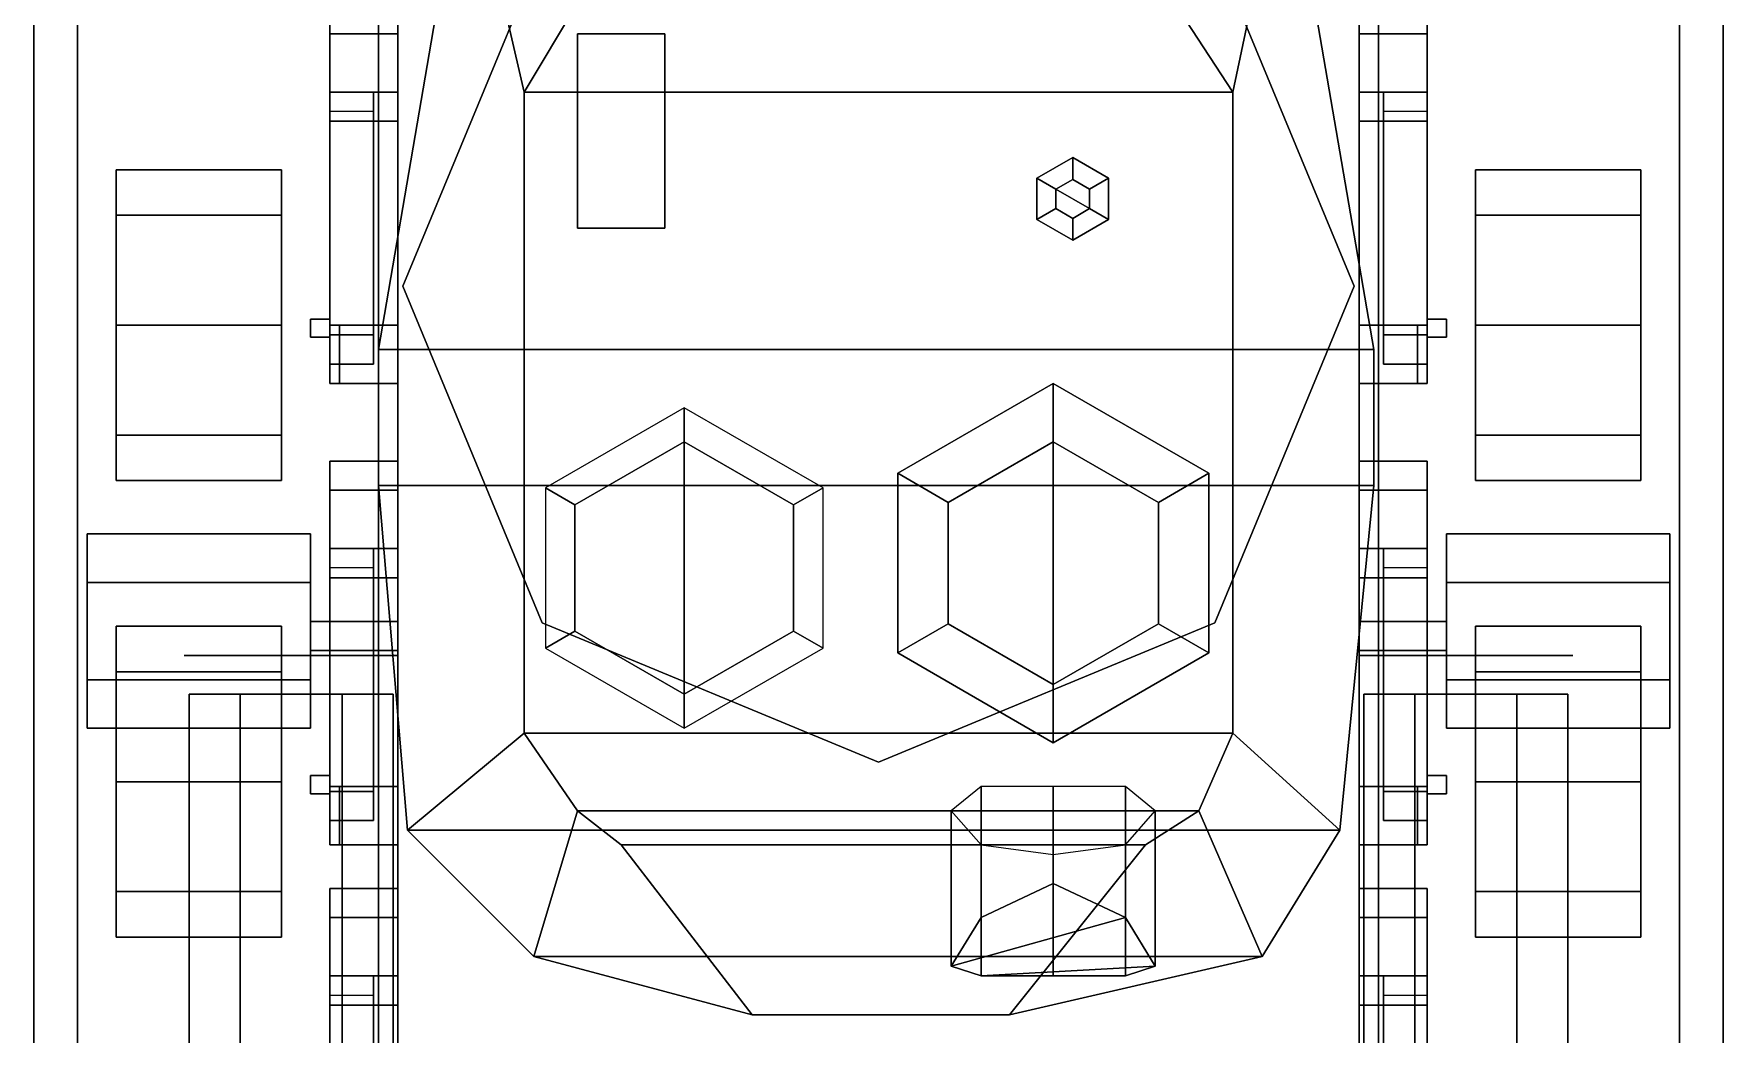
# Model space of a CAD drawing. Header units: millimetres. Extents: x -1.74 to 7, y -3.72 to 3.44.
# Drawn here: x -1.74 to 1.74, y -1.13 to 0.93 of the extents above; entities that cross this region are included whole.
import ezdxf

# ---------------------------------------------------------------- set-up
doc = ezdxf.new("R2010")
doc.units = ezdxf.units.MM
for name, color, linetype in [('mudguard', 4, 'Continuous'), ('torsion_block', 5, 'Continuous'), ('tracks', 5, 'Continuous'), ('turret', 2, 'Continuous'), ('wheels', 2, 'Continuous')]:
    doc.layers.add(name, color=color, linetype=linetype)

msp = doc.modelspace()

# ---------------------------------------------------------------- linework, layer by layer
for points in [[(-0.99, 2.67, 0.41), (-0.99, -3.04, 0.41), (-0.99, -3.26, 0.99), (-0.99, 3.17, 0.99)], [(-0.99, 3.17, 0.99), (-0.99, -3.26, 0.99), (-0.99, -3.26, 1.32), (-0.99, 2.38, 1.32)], [(0.99, -3.26, 0.99), (0.99, -3.04, 0.41), (0.99, 2.67, 0.41), (0.99, 3.17, 0.99)], [(0.99, -3.26, 1.32), (0.99, -3.26, 0.99), (0.99, 3.17, 0.99), (0.99, 2.38, 1.32)], [(0.99, 2.67, 0.41), (0.99, -3.04, 0.41), (-0.99, -3.04, 0.41), (-0.99, 2.67, 0.41)], [(-0.99, -2.27, 1.32), (-0.99, -2.27, 1.66), (-0.99, 2.13, 1.66), (-0.99, 2.38, 1.32)], [(0.99, 2.13, 1.66), (0.99, -2.27, 1.66), (0.99, -2.27, 1.32), (0.99, 2.38, 1.32)], [(-0.99, 2.13, 1.66), (-0.99, -2.27, 1.66), (0.99, -2.27, 1.66), (0.99, 2.13, 1.66)], [(-1.13, 0.21, 0.52), (-1.13, 0.33, 0.52), (-0.99, 0.33, 0.52), (-0.99, 0.21, 0.52)], [(-1.11, 0.33, 0.7), (-1.13, 0.33, 0.52), (-1.13, 0.21, 0.52), (-1.11, 0.21, 0.7)], [(-0.99, 0.33, 0.7), (-0.99, 0.33, 0.52), (-1.13, 0.33, 0.52), (-1.11, 0.33, 0.7)], [(-0.99, 0.21, 0.7), (-0.99, 0.33, 0.7), (-1.11, 0.33, 0.7), (-1.11, 0.21, 0.7)], [(0.99, 0.33, 0.7), (0.99, 0.21, 0.7), (1.11, 0.21, 0.7), (1.11, 0.33, 0.7)], [(1.13, 0.33, 0.52), (1.13, 0.21, 0.52), (0.99, 0.21, 0.52), (0.99, 0.33, 0.52)], [(1.11, 0.33, 0.7), (1.13, 0.33, 0.52), (0.99, 0.33, 0.52), (0.99, 0.33, 0.7)], [(1.11, 0.21, 0.7), (1.13, 0.21, 0.52), (1.13, 0.33, 0.52), (1.11, 0.33, 0.7)], [(-1.11, 0.21, 0.7), (-1.13, 0.21, 0.52), (-0.99, 0.21, 0.52), (-0.99, 0.21, 0.7)], [(0.99, 0.21, 0.7), (0.99, 0.21, 0.52), (1.13, 0.21, 0.52), (1.11, 0.21, 0.7)], [(-1.42, -0.43, 1.54), (-1, -0.43, 1.54), (-1.105, -0.43, 1.3581), (-1.315, -0.43, 1.3581)], [(-1.42, -0.43, 1.54), (-1.315, -0.43, 1.3581), (-1.315, -1.43, 1.3581), (-1.42, -1.43, 1.54)], [(-1.315, -0.43, 1.7219), (-1.105, -0.43, 1.7219), (-1, -0.43, 1.54), (-1.42, -0.43, 1.54)], [(-1.315, -0.43, 1.7219), (-1.42, -0.43, 1.54), (-1.42, -1.43, 1.54), (-1.315, -1.43, 1.7219)], [(-1.105, -0.43, 1.7219), (-1.315, -0.43, 1.7219), (-1.315, -1.43, 1.7219), (-1.105, -1.43, 1.7219)], [(-1.105, -0.43, 1.3581), (-1, -0.43, 1.54), (-1, -1.43, 1.54), (-1.105, -1.43, 1.3581)], [(-1, -0.43, 1.54), (-1.105, -0.43, 1.7219), (-1.105, -1.43, 1.7219), (-1, -1.43, 1.54)], [(1.105, -0.43, 1.7219), (1, -0.43, 1.54), (1, -1.43, 1.54), (1.105, -1.43, 1.7219)], [(1, -0.43, 1.54), (1.105, -0.43, 1.3581), (1.105, -1.43, 1.3581), (1, -1.43, 1.54)], [(1, -0.43, 1.54), (1.42, -0.43, 1.54), (1.315, -0.43, 1.3581), (1.105, -0.43, 1.3581)], [(1.105, -0.43, 1.7219), (1.315, -0.43, 1.7219), (1.42, -0.43, 1.54), (1, -0.43, 1.54)], [(1.315, -0.43, 1.7219), (1.105, -0.43, 1.7219), (1.105, -1.43, 1.7219), (1.315, -1.43, 1.7219)], [(1.105, -0.43, 1.3581), (1.315, -0.43, 1.3581), (1.315, -1.43, 1.3581), (1.105, -1.43, 1.3581)], [(1.42, -0.43, 1.54), (1.315, -0.43, 1.7219), (1.315, -1.43, 1.7219), (1.42, -1.43, 1.54)], [(1.315, -0.43, 1.3581), (1.42, -0.43, 1.54), (1.42, -1.43, 1.54), (1.315, -1.43, 1.3581)], [(-0.99, -0.62, 0.7), (-0.99, -0.62, 0.52), (-1.13, -0.62, 0.52), (-1.11, -0.62, 0.7)], [(-1.11, -0.62, 0.7), (-1.13, -0.62, 0.52), (-1.13, -0.74, 0.52), (-1.11, -0.74, 0.7)], [(-1.13, -0.74, 0.52), (-1.13, -0.62, 0.52), (-0.99, -0.62, 0.52), (-0.99, -0.74, 0.52)], [(-0.99, -0.74, 0.7), (-0.99, -0.62, 0.7), (-1.11, -0.62, 0.7), (-1.11, -0.74, 0.7)], [(1.11, -0.62, 0.7), (1.13, -0.62, 0.52), (0.99, -0.62, 0.52), (0.99, -0.62, 0.7)], [(1.13, -0.62, 0.52), (1.13, -0.74, 0.52), (0.99, -0.74, 0.52), (0.99, -0.62, 0.52)], [(0.99, -0.62, 0.7), (0.99, -0.74, 0.7), (1.11, -0.74, 0.7), (1.11, -0.62, 0.7)], [(1.11, -0.74, 0.7), (1.13, -0.74, 0.52), (1.13, -0.62, 0.52), (1.11, -0.62, 0.7)], [(-1.11, -0.74, 0.7), (-1.13, -0.74, 0.52), (-0.99, -0.74, 0.52), (-0.99, -0.74, 0.7)], [(0.99, -0.74, 0.7), (0.99, -0.74, 0.52), (1.13, -0.74, 0.52), (1.11, -0.74, 0.7)]]:
    msp.add_3dface(points)
at = {"layer": 'mudguard'}
for points in [[(-1.65, -3.18, 1.35), (-1.65, 2.92, 1.35), (-0.99, 2.92, 1.35), (-0.99, -3.18, 1.35)], [(-1.65, 2.92, 1.35), (-1.65, -3.18, 1.35), (-0.99, -3.18, 1.35), (-0.99, 2.92, 1.35)], [(0.99, 2.92, 1.35), (0.99, -3.18, 1.35), (1.65, -3.18, 1.35), (1.65, 2.92, 1.35)], [(0.99, -3.18, 1.35), (0.99, 2.92, 1.35), (1.65, 2.92, 1.35), (1.65, -3.18, 1.35)], [(-1.43, -0.35, 1.43), (-1.43, -0.35, 1.35), (-0.99, -0.35, 1.35), (-0.99, -0.35, 1.66)], [(-1.43, -0.35, 1.35), (-1.43, -0.35, 1.43), (-0.99, -0.35, 1.66), (-0.99, -0.35, 1.35)], [(1.43, -0.35, 1.43), (1.43, -0.35, 1.35), (0.99, -0.35, 1.35), (0.99, -0.35, 1.66)], [(1.43, -0.35, 1.35), (1.43, -0.35, 1.43), (0.99, -0.35, 1.66), (0.99, -0.35, 1.35)]]:
    msp.add_3dface(points, dxfattribs=at)
at = {"layer": 'torsion_block'}
for points in [[(-1.13, 0.81, 0.6439), (-1.13, 0.93, 0.6439), (-1.13, 0.99, 0.54), (-1.13, 0.75, 0.54)], [(-1.13, 0.75, 0.54), (-1.13, 0.99, 0.54), (-1.13, 0.93, 0.4361), (-1.13, 0.81, 0.4361)], [(1.13, 0.75, 0.54), (1.13, 0.99, 0.54), (1.13, 0.93, 0.6439), (1.13, 0.81, 0.6439)], [(1.13, 0.81, 0.4361), (1.13, 0.93, 0.4361), (1.13, 0.99, 0.54), (1.13, 0.75, 0.54)], [(-0.99, 0.93, 0.4361), (-0.99, 0.81, 0.4361), (-1.13, 0.81, 0.4361), (-1.13, 0.93, 0.4361)], [(-0.99, 0.81, 0.6439), (-0.99, 0.93, 0.6439), (-1.13, 0.93, 0.6439), (-1.13, 0.81, 0.6439)], [(1.13, 0.93, 0.4361), (1.13, 0.81, 0.4361), (0.99, 0.81, 0.4361), (0.99, 0.93, 0.4361)], [(1.13, 0.81, 0.6439), (1.13, 0.93, 0.6439), (0.99, 0.93, 0.6439), (0.99, 0.81, 0.6439)], [(-1.04, 0.81, 0.44), (-1.04, 0.31, 0.26), (-1.13, 0.31, 0.26), (-1.13, 0.81, 0.44)], [(-1.13, 0.31, 0.26), (-1.13, 0.25, 0.35), (-1.13, 0.77, 0.57), (-1.13, 0.81, 0.44)], [(-0.99, 0.75, 0.54), (-0.99, 0.81, 0.6439), (-1.13, 0.81, 0.6439), (-1.13, 0.75, 0.54)], [(-0.99, 0.81, 0.4361), (-0.99, 0.75, 0.54), (-1.13, 0.75, 0.54), (-1.13, 0.81, 0.4361)], [(-1.04, 0.77, 0.57), (-1.04, 0.25, 0.35), (-1.04, 0.31, 0.26), (-1.04, 0.81, 0.44)], [(1.13, 0.75, 0.54), (1.13, 0.81, 0.6439), (0.99, 0.81, 0.6439), (0.99, 0.75, 0.54)], [(1.13, 0.81, 0.4361), (1.13, 0.75, 0.54), (0.99, 0.75, 0.54), (0.99, 0.81, 0.4361)], [(1.04, 0.31, 0.26), (1.04, 0.25, 0.35), (1.04, 0.77, 0.57), (1.04, 0.81, 0.44)], [(1.13, 0.81, 0.44), (1.13, 0.31, 0.26), (1.04, 0.31, 0.26), (1.04, 0.81, 0.44)], [(1.13, 0.77, 0.57), (1.13, 0.25, 0.35), (1.13, 0.31, 0.26), (1.13, 0.81, 0.44)], [(-1.13, 0.77, 0.57), (-1.13, 0.25, 0.35), (-1.04, 0.25, 0.35), (-1.04, 0.77, 0.57)], [(1.04, 0.77, 0.57), (1.04, 0.25, 0.35), (1.13, 0.25, 0.35), (1.13, 0.77, 0.57)], [(-1.13, 0.3425, 0.3617), (-1.13, 0.3425, 0.3183), (-1.17, 0.3425, 0.3183), (-1.17, 0.3425, 0.3617)], [(-1.13, 0.3425, 0.3183), (-1.13, 0.305, 0.34), (-1.17, 0.305, 0.34), (-1.17, 0.3425, 0.3183)], [(-1.13, 0.305, 0.34), (-1.13, 0.3425, 0.3617), (-1.17, 0.3425, 0.3617), (-1.17, 0.305, 0.34)], [(1.17, 0.3425, 0.3617), (1.17, 0.3425, 0.3183), (1.13, 0.3425, 0.3183), (1.13, 0.3425, 0.3617)], [(1.17, 0.3425, 0.3183), (1.17, 0.305, 0.34), (1.13, 0.305, 0.34), (1.13, 0.3425, 0.3183)], [(1.17, 0.305, 0.34), (1.17, 0.3425, 0.3617), (1.13, 0.3425, 0.3617), (1.13, 0.305, 0.34)], [(-1.04, 0.31, 0.26), (-1.04, 0.25, 0.35), (-1.13, 0.25, 0.35), (-1.13, 0.31, 0.26)], [(1.13, 0.31, 0.26), (1.13, 0.25, 0.35), (1.04, 0.25, 0.35), (1.04, 0.31, 0.26)], [(-0.99, -0.01, 0.6439), (-0.99, 0.05, 0.54), (-1.13, 0.05, 0.54), (-1.13, -0.01, 0.6439)], [(-1.13, -0.13, 0.6439), (-1.13, -0.01, 0.6439), (-1.13, 0.05, 0.54), (-1.13, -0.19, 0.54)], [(-0.99, 0.05, 0.54), (-0.99, -0.01, 0.4361), (-1.13, -0.01, 0.4361), (-1.13, 0.05, 0.54)], [(-1.13, -0.19, 0.54), (-1.13, 0.05, 0.54), (-1.13, -0.01, 0.4361), (-1.13, -0.13, 0.4361)], [(1.13, -0.01, 0.6439), (1.13, 0.05, 0.54), (0.99, 0.05, 0.54), (0.99, -0.01, 0.6439)], [(1.13, 0.05, 0.54), (1.13, -0.01, 0.4361), (0.99, -0.01, 0.4361), (0.99, 0.05, 0.54)], [(1.13, -0.19, 0.54), (1.13, 0.05, 0.54), (1.13, -0.01, 0.6439), (1.13, -0.13, 0.6439)], [(1.13, -0.13, 0.4361), (1.13, -0.01, 0.4361), (1.13, 0.05, 0.54), (1.13, -0.19, 0.54)], [(-0.99, -0.01, 0.4361), (-0.99, -0.13, 0.4361), (-1.13, -0.13, 0.4361), (-1.13, -0.01, 0.4361)], [(-0.99, -0.13, 0.6439), (-0.99, -0.01, 0.6439), (-1.13, -0.01, 0.6439), (-1.13, -0.13, 0.6439)], [(1.13, -0.01, 0.4361), (1.13, -0.13, 0.4361), (0.99, -0.13, 0.4361), (0.99, -0.01, 0.4361)], [(1.13, -0.13, 0.6439), (1.13, -0.01, 0.6439), (0.99, -0.01, 0.6439), (0.99, -0.13, 0.6439)], [(-1.13, -0.63, 0.26), (-1.13, -0.69, 0.35), (-1.13, -0.17, 0.57), (-1.13, -0.13, 0.44)], [(-1.04, -0.13, 0.44), (-1.04, -0.63, 0.26), (-1.13, -0.63, 0.26), (-1.13, -0.13, 0.44)], [(-0.99, -0.19, 0.54), (-0.99, -0.13, 0.6439), (-1.13, -0.13, 0.6439), (-1.13, -0.19, 0.54)], [(-0.99, -0.13, 0.4361), (-0.99, -0.19, 0.54), (-1.13, -0.19, 0.54), (-1.13, -0.13, 0.4361)], [(-1.04, -0.17, 0.57), (-1.04, -0.69, 0.35), (-1.04, -0.63, 0.26), (-1.04, -0.13, 0.44)], [(1.13, -0.19, 0.54), (1.13, -0.13, 0.6439), (0.99, -0.13, 0.6439), (0.99, -0.19, 0.54)], [(1.13, -0.13, 0.4361), (1.13, -0.19, 0.54), (0.99, -0.19, 0.54), (0.99, -0.13, 0.4361)], [(1.13, -0.13, 0.44), (1.13, -0.63, 0.26), (1.04, -0.63, 0.26), (1.04, -0.13, 0.44)], [(1.04, -0.63, 0.26), (1.04, -0.69, 0.35), (1.04, -0.17, 0.57), (1.04, -0.13, 0.44)], [(1.13, -0.17, 0.57), (1.13, -0.69, 0.35), (1.13, -0.63, 0.26), (1.13, -0.13, 0.44)], [(-1.13, -0.17, 0.57), (-1.13, -0.69, 0.35), (-1.04, -0.69, 0.35), (-1.04, -0.17, 0.57)], [(1.04, -0.17, 0.57), (1.04, -0.69, 0.35), (1.13, -0.69, 0.35), (1.13, -0.17, 0.57)], [(-1.13, -0.5975, 0.3183), (-1.13, -0.635, 0.34), (-1.17, -0.635, 0.34), (-1.17, -0.5975, 0.3183)], [(-1.13, -0.5975, 0.3617), (-1.13, -0.5975, 0.3183), (-1.17, -0.5975, 0.3183), (-1.17, -0.5975, 0.3617)], [(-1.13, -0.635, 0.34), (-1.13, -0.5975, 0.3617), (-1.17, -0.5975, 0.3617), (-1.17, -0.635, 0.34)], [(1.17, -0.5975, 0.3183), (1.17, -0.635, 0.34), (1.13, -0.635, 0.34), (1.13, -0.5975, 0.3183)], [(1.17, -0.5975, 0.3617), (1.17, -0.5975, 0.3183), (1.13, -0.5975, 0.3183), (1.13, -0.5975, 0.3617)], [(1.17, -0.635, 0.34), (1.17, -0.5975, 0.3617), (1.13, -0.5975, 0.3617), (1.13, -0.635, 0.34)], [(-1.04, -0.63, 0.26), (-1.04, -0.69, 0.35), (-1.13, -0.69, 0.35), (-1.13, -0.63, 0.26)], [(1.13, -0.63, 0.26), (1.13, -0.69, 0.35), (1.04, -0.69, 0.35), (1.04, -0.63, 0.26)], [(-1.13, -1.01, 0.6439), (-1.13, -0.89, 0.6439), (-1.13, -0.83, 0.54), (-1.13, -1.07, 0.54)], [(-0.99, -0.89, 0.6439), (-0.99, -0.83, 0.54), (-1.13, -0.83, 0.54), (-1.13, -0.89, 0.6439)], [(-1.13, -1.07, 0.54), (-1.13, -0.83, 0.54), (-1.13, -0.89, 0.4361), (-1.13, -1.01, 0.4361)], [(-0.99, -0.83, 0.54), (-0.99, -0.89, 0.4361), (-1.13, -0.89, 0.4361), (-1.13, -0.83, 0.54)], [(1.13, -0.89, 0.6439), (1.13, -0.83, 0.54), (0.99, -0.83, 0.54), (0.99, -0.89, 0.6439)], [(1.13, -0.83, 0.54), (1.13, -0.89, 0.4361), (0.99, -0.89, 0.4361), (0.99, -0.83, 0.54)], [(1.13, -1.07, 0.54), (1.13, -0.83, 0.54), (1.13, -0.89, 0.6439), (1.13, -1.01, 0.6439)], [(1.13, -1.01, 0.4361), (1.13, -0.89, 0.4361), (1.13, -0.83, 0.54), (1.13, -1.07, 0.54)], [(-0.99, -0.89, 0.4361), (-0.99, -1.01, 0.4361), (-1.13, -1.01, 0.4361), (-1.13, -0.89, 0.4361)], [(-0.99, -1.01, 0.6439), (-0.99, -0.89, 0.6439), (-1.13, -0.89, 0.6439), (-1.13, -1.01, 0.6439)], [(1.13, -0.89, 0.4361), (1.13, -1.01, 0.4361), (0.99, -1.01, 0.4361), (0.99, -0.89, 0.4361)], [(1.13, -1.01, 0.6439), (1.13, -0.89, 0.6439), (0.99, -0.89, 0.6439), (0.99, -1.01, 0.6439)], [(-1.04, -1.01, 0.44), (-1.04, -1.51, 0.26), (-1.13, -1.51, 0.26), (-1.13, -1.01, 0.44)], [(-1.13, -1.51, 0.26), (-1.13, -1.57, 0.35), (-1.13, -1.05, 0.57), (-1.13, -1.01, 0.44)], [(-0.99, -1.07, 0.54), (-0.99, -1.01, 0.6439), (-1.13, -1.01, 0.6439), (-1.13, -1.07, 0.54)], [(-0.99, -1.01, 0.4361), (-0.99, -1.07, 0.54), (-1.13, -1.07, 0.54), (-1.13, -1.01, 0.4361)], [(-1.04, -1.05, 0.57), (-1.04, -1.57, 0.35), (-1.04, -1.51, 0.26), (-1.04, -1.01, 0.44)], [(1.13, -1.07, 0.54), (1.13, -1.01, 0.6439), (0.99, -1.01, 0.6439), (0.99, -1.07, 0.54)], [(1.13, -1.01, 0.4361), (1.13, -1.07, 0.54), (0.99, -1.07, 0.54), (0.99, -1.01, 0.4361)], [(1.04, -1.51, 0.26), (1.04, -1.57, 0.35), (1.04, -1.05, 0.57), (1.04, -1.01, 0.44)], [(1.13, -1.01, 0.44), (1.13, -1.51, 0.26), (1.04, -1.51, 0.26), (1.04, -1.01, 0.44)], [(1.13, -1.05, 0.57), (1.13, -1.57, 0.35), (1.13, -1.51, 0.26), (1.13, -1.01, 0.44)], [(-1.13, -1.05, 0.57), (-1.13, -1.57, 0.35), (-1.04, -1.57, 0.35), (-1.04, -1.05, 0.57)], [(1.04, -1.05, 0.57), (1.04, -1.57, 0.35), (1.13, -1.57, 0.35), (1.13, -1.05, 0.57)]]:
    msp.add_3dface(points, dxfattribs=at)
at = {"layer": 'tracks'}
for points in [[(-1.74, -2.17, 1.22), (-1.74, 2.87, 1.22), (-1.03, 2.87, 1.22), (-1.03, -2.17, 1.22)], [(-1.74, 2.87, 1.22), (-1.74, -2.17, 1.22), (-1.03, -2.17, 1.22), (-1.03, 2.87, 1.22)], [(1.03, -2.17, 1.22), (1.03, 2.87, 1.22), (1.74, 2.87, 1.22), (1.74, -2.17, 1.22)], [(1.03, 2.87, 1.22), (1.03, -2.17, 1.22), (1.74, -2.17, 1.22), (1.74, 2.87, 1.22)], [(-1.74, -2.26), (-1.74, 2.3), (-1.03, 2.3), (-1.03, -2.26)], [(-1.74, 2.3), (-1.74, -2.26), (-1.03, -2.26), (-1.03, 2.3)], [(1.03, -2.26), (1.03, 2.3), (1.74, 2.3), (1.74, -2.26)], [(1.03, 2.3), (1.03, -2.26), (1.74, -2.26), (1.74, 2.3)]]:
    msp.add_3dface(points, dxfattribs=at)
at = {"layer": 'turret'}
for points in [[(-0.83, 1.39, 1.71), (-0.85, 1.33, 1.71), (-0.73, 0.81, 2.45), (-0.4, 1.36, 2.41)], [(-0.73, 0.81, 2.45), (0.73, 0.81, 2.45), (0.37, 1.36, 2.41), (-0.4, 1.36, 2.41)], [(0.37, 1.36, 2.41), (0.73, 0.81, 2.45), (0.84, 1.33, 1.71), (0.82, 1.39, 1.71)], [(0.84, 1.33, 1.71), (1.02, 0.28, 1.71), (-1.03, 0.28, 1.71), (-0.85, 1.33, 1.71)], [(-0.85, 1.33, 1.71), (-1.03, 0.28, 1.71), (-0.73, 0.28, 2.47), (-0.73, 0.81, 2.45)], [(0.73, 0.81, 2.45), (0.73, 0.28, 2.47), (1.02, 0.28, 1.71), (0.84, 1.33, 1.71)], [(-0.693, 1.103, 1.66), (-0.98, 0.41, 1.66), (-0.98, 0.41, 1.71), (-0.693, 1.103, 1.71)], [(0.98, 0.41, 1.66), (0.693, 1.103, 1.66), (0.693, 1.103, 1.71), (0.98, 0.41, 1.71)], [(-0.62, 0.53, 2.51), (-0.44, 0.53, 2.51), (-0.44, 0.93, 2.56), (-0.62, 0.93, 2.56)], [(-0.62, 0.93, 2.56), (-0.44, 0.93, 2.56), (-0.44, 0.93, 2.44), (-0.62, 0.93, 2.44)], [(-0.62, 0.93, 2.44), (-0.62, 0.53, 2.46), (-0.62, 0.53, 2.51), (-0.62, 0.93, 2.56)], [(-0.44, 0.93, 2.56), (-0.44, 0.53, 2.51), (-0.44, 0.53, 2.46), (-0.44, 0.93, 2.44)], [(-0.73, 0.28, 2.47), (0.73, 0.28, 2.47), (0.73, 0.81, 2.45), (-0.73, 0.81, 2.45)], [(0.4, 0.675, 2.45), (0.3264, 0.6325, 2.45), (0.3264, 0.6325, 2.51), (0.4, 0.675, 2.51)], [(0.4, 0.675, 2.51), (0.3264, 0.6325, 2.51), (0.3654, 0.61, 2.7), (0.4, 0.63, 2.7)], [(0.4736, 0.6325, 2.45), (0.4, 0.675, 2.45), (0.4, 0.675, 2.51), (0.4736, 0.6325, 2.51)], [(0.4736, 0.6325, 2.51), (0.4, 0.675, 2.51), (0.4, 0.63, 2.7), (0.4346, 0.61, 2.7)], [(0.3264, 0.6325, 2.45), (0.3264, 0.5475, 2.45), (0.3264, 0.5475, 2.51), (0.3264, 0.6325, 2.51)], [(0.3264, 0.6325, 2.51), (0.3264, 0.5475, 2.51), (0.3654, 0.57, 2.7), (0.3654, 0.61, 2.7)], [(0.3654, 0.61, 2.7), (0.4346, 0.57, 2.7), (0.4346, 0.61, 2.7), (0.4, 0.63, 2.7)], [(0.4736, 0.5475, 2.51), (0.4736, 0.6325, 2.51), (0.4346, 0.61, 2.7), (0.4346, 0.57, 2.7)], [(0.4736, 0.5475, 2.45), (0.4736, 0.6325, 2.45), (0.4736, 0.6325, 2.51), (0.4736, 0.5475, 2.51)], [(0.3654, 0.57, 2.7), (0.4, 0.55, 2.7), (0.4346, 0.57, 2.7), (0.3654, 0.61, 2.7)], [(0.3264, 0.5475, 2.51), (0.4, 0.505, 2.51), (0.4, 0.55, 2.7), (0.3654, 0.57, 2.7)], [(0.4, 0.505, 2.51), (0.4736, 0.5475, 2.51), (0.4346, 0.57, 2.7), (0.4, 0.55, 2.7)], [(-0.62, 0.53, 2.46), (-0.44, 0.53, 2.46), (-0.44, 0.53, 2.51), (-0.62, 0.53, 2.51)], [(0.3264, 0.5475, 2.45), (0.4, 0.505, 2.45), (0.4, 0.505, 2.51), (0.3264, 0.5475, 2.51)], [(0.4, 0.505, 2.45), (0.4736, 0.5475, 2.45), (0.4736, 0.5475, 2.51), (0.4, 0.505, 2.51)], [(-0.98, 0.41, 1.66), (-0.693, -0.283, 1.66), (-0.693, -0.283, 1.78), (-0.98, 0.41, 1.78)], [(0.693, -0.283, 1.66), (0.98, 0.41, 1.66), (0.98, 0.41, 1.78), (0.693, -0.283, 1.78)], [(1.02, 0.28, 1.71), (1.02, 0, 1.78), (-1.03, 0, 1.78), (-1.03, 0.28, 1.71)], [(-1.03, 0.28, 1.71), (-1.03, 0, 1.78), (-0.73, 0, 2.47), (-0.73, 0.28, 2.47)], [(-0.73, 0, 2.47), (0.73, 0, 2.47), (0.73, 0.28, 2.47), (-0.73, 0.28, 2.47)], [(0.73, 0.28, 2.47), (0.73, 0, 2.47), (1.02, 0, 1.78), (1.02, 0.28, 1.71)], [(0.36, 0.21, 2.47), (0.0396, 0.025, 2.47), (0.0396, 0.025, 2.6), (0.36, 0.21, 2.6)], [(0.36, 0.21, 2.6), (0.0396, 0.025, 2.6), (0.1435, -0.035, 2.65), (0.36, 0.09, 2.65)], [(0.6804, 0.025, 2.47), (0.36, 0.21, 2.47), (0.36, 0.21, 2.6), (0.6804, 0.025, 2.6)], [(0.6804, 0.025, 2.6), (0.36, 0.21, 2.6), (0.36, 0.09, 2.65), (0.5765, -0.035, 2.65)], [(-0.4, 0.16, 2.47), (-0.6858, -0.005, 2.47), (-0.6252, -0.04, 2.52), (-0.4, 0.09, 2.52)], [(-0.1142, -0.005, 2.47), (-0.4, 0.16, 2.47), (-0.4, 0.09, 2.52), (-0.1748, -0.04, 2.52)], [(-0.6252, -0.04, 2.52), (-0.6252, -0.3, 2.52), (-0.4, -0.43, 2.52), (-0.4, 0.09, 2.52)], [(-0.4, 0.09, 2.52), (-0.4, -0.43, 2.52), (-0.1748, -0.3, 2.52), (-0.1748, -0.04, 2.52)], [(0.1435, -0.035, 2.65), (0.1435, -0.285, 2.65), (0.36, -0.41, 2.65), (0.36, 0.09, 2.65)], [(0.36, 0.09, 2.65), (0.36, -0.41, 2.65), (0.5765, -0.285, 2.65), (0.5765, -0.035, 2.65)], [(0.0396, 0.025, 2.47), (0.0396, -0.345, 2.47), (0.0396, -0.345, 2.6), (0.0396, 0.025, 2.6)], [(0.0396, 0.025, 2.6), (0.0396, -0.345, 2.6), (0.1435, -0.285, 2.65), (0.1435, -0.035, 2.65)], [(0.6804, -0.345, 2.6), (0.6804, 0.025, 2.6), (0.5765, -0.035, 2.65), (0.5765, -0.285, 2.65)], [(0.6804, -0.345, 2.47), (0.6804, 0.025, 2.47), (0.6804, 0.025, 2.6), (0.6804, -0.345, 2.6)], [(1.02, 0, 1.78), (0.95, -0.71, 1.78), (-0.97, -0.71, 1.78), (-1.03, 0, 1.78)], [(-1.03, 0, 1.78), (-0.97, -0.71, 1.78), (-0.73, -0.51, 2.47), (-0.73, 0, 2.47)], [(-0.73, -0.51, 2.47), (0.73, -0.51, 2.47), (0.73, 0, 2.47), (-0.73, 0, 2.47)], [(-0.6858, -0.005, 2.47), (-0.6858, -0.335, 2.47), (-0.6252, -0.3, 2.52), (-0.6252, -0.04, 2.52)], [(-0.1142, -0.335, 2.47), (-0.1142, -0.005, 2.47), (-0.1748, -0.04, 2.52), (-0.1748, -0.3, 2.52)], [(0.73, 0, 2.47), (0.73, -0.51, 2.47), (0.95, -0.71, 1.78), (1.02, 0, 1.78)], [(-0.693, -0.283, 1.66), (0, -0.57, 1.66), (0, -0.57, 1.78), (-0.693, -0.283, 1.78)], [(-0.6858, -0.335, 2.47), (-0.4, -0.5, 2.47), (-0.4, -0.43, 2.52), (-0.6252, -0.3, 2.52)], [(-0.4, -0.5, 2.47), (-0.1142, -0.335, 2.47), (-0.1748, -0.3, 2.52), (-0.4, -0.43, 2.52)], [(0, -0.57, 1.66), (0.693, -0.283, 1.66), (0.693, -0.283, 1.78), (0, -0.57, 1.78)], [(0.0396, -0.345, 2.6), (0.36, -0.53, 2.6), (0.36, -0.41, 2.65), (0.1435, -0.285, 2.65)], [(0.36, -0.53, 2.6), (0.6804, -0.345, 2.6), (0.5765, -0.285, 2.65), (0.36, -0.41, 2.65)], [(0.0396, -0.345, 2.47), (0.36, -0.53, 2.47), (0.36, -0.53, 2.6), (0.0396, -0.345, 2.6)], [(0.36, -0.53, 2.47), (0.6804, -0.345, 2.47), (0.6804, -0.345, 2.6), (0.36, -0.53, 2.6)], [(-0.97, -0.71, 1.78), (-0.71, -0.97, 1.78), (-0.62, -0.67, 2.43), (-0.73, -0.51, 2.47)], [(-0.62, -0.67, 2.43), (0.66, -0.67, 2.43), (0.73, -0.51, 2.47), (-0.73, -0.51, 2.47)], [(0.73, -0.51, 2.47), (0.66, -0.67, 2.43), (0.79, -0.97, 1.78), (0.95, -0.71, 1.78)], [(0.2115, -0.62, 2.3585), (0.15, -0.67, 2.21), (0.15, -0.99, 2.21), (0.2115, -0.89, 2.3585)], [(0.36, -0.62, 2.42), (0.2115, -0.62, 2.3585), (0.2115, -0.89, 2.3585), (0.36, -0.82, 2.42)], [(0.5085, -0.62, 2.3585), (0.36, -0.62, 2.42), (0.36, -0.82, 2.42), (0.5085, -0.89, 2.3585)], [(0.57, -0.67, 2.21), (0.5085, -0.62, 2.3585), (0.5085, -0.89, 2.3585), (0.57, -0.99, 2.21)], [(-0.71, -0.97, 1.78), (-0.26, -1.09, 1.88), (-0.53, -0.74, 2.39), (-0.62, -0.67, 2.43)], [(-0.53, -0.74, 2.39), (0.55, -0.74, 2.39), (0.66, -0.67, 2.43), (-0.62, -0.67, 2.43)], [(0.15, -0.67, 2.21), (0.2115, -0.74, 2.0615), (0.2115, -1.01, 2.0615), (0.15, -0.99, 2.21)], [(0.66, -0.67, 2.43), (0.55, -0.74, 2.39), (0.27, -1.09, 1.88), (0.79, -0.97, 1.78)], [(0.5085, -0.74, 2.0615), (0.57, -0.67, 2.21), (0.57, -0.99, 2.21), (0.5085, -1.01, 2.0615)], [(0.95, -0.71, 1.78), (0.79, -0.97, 1.78), (-0.71, -0.97, 1.78), (-0.97, -0.71, 1.78)], [(-0.26, -1.09, 1.88), (0.27, -1.09, 1.88), (0.55, -0.74, 2.39), (-0.53, -0.74, 2.39)], [(0.2115, -0.74, 2.0615), (0.36, -0.76, 2), (0.36, -1.01, 2), (0.2115, -1.01, 2.0615)], [(0.36, -0.76, 2), (0.5085, -0.74, 2.0615), (0.5085, -1.01, 2.0615), (0.36, -1.01, 2)], [(0.36, -0.82, 2.42), (0.2115, -0.89, 2.3585), (0.15, -0.99, 2.21), (0.5085, -0.89, 2.3585)], [(0.5085, -0.89, 2.3585), (0.15, -0.99, 2.21), (0.2115, -1.01, 2.0615), (0.57, -0.99, 2.21)], [(0.79, -0.97, 1.78), (0.27, -1.09, 1.88), (-0.26, -1.09, 1.88), (-0.71, -0.97, 1.78)], [(0.57, -0.99, 2.21), (0.2115, -1.01, 2.0615), (0.36, -1.01, 2), (0.5085, -1.01, 2.0615)]]:
    msp.add_3dface(points, dxfattribs=at)
at = {"layer": 'wheels'}
for points in [[(-1.57, 0.1037, 0.5663), (-1.57, 0.33, 0.66), (-1.57, 0.5563, 0.5663), (-1.57, 0.65, 0.34)], [(-1.57, 0.01, 0.34), (-1.57, 0.1037, 0.5663), (-1.57, 0.65, 0.34), (-1.57, 0.5563, 0.1137)], [(-1.23, 0.5563, 0.5663), (-1.23, 0.65, 0.34), (-1.57, 0.65, 0.34), (-1.57, 0.5563, 0.5663)], [(-1.23, 0.65, 0.34), (-1.23, 0.5563, 0.1137), (-1.57, 0.5563, 0.1137), (-1.57, 0.65, 0.34)], [(-1.23, 0.5563, 0.1137), (-1.23, 0.65, 0.34), (-1.23, 0.5563, 0.5663), (-1.23, 0.33, 0.66)], [(1.57, 0.5563, 0.5663), (1.57, 0.65, 0.34), (1.23, 0.65, 0.34), (1.23, 0.5563, 0.5663)], [(1.23, 0.01, 0.34), (1.23, 0.1037, 0.5663), (1.23, 0.65, 0.34), (1.23, 0.5563, 0.1137)], [(1.23, 0.1037, 0.5663), (1.23, 0.33, 0.66), (1.23, 0.5563, 0.5663), (1.23, 0.65, 0.34)], [(1.57, 0.65, 0.34), (1.57, 0.5563, 0.1137), (1.23, 0.5563, 0.1137), (1.23, 0.65, 0.34)], [(1.57, 0.5563, 0.1137), (1.57, 0.65, 0.34), (1.57, 0.5563, 0.5663), (1.57, 0.33, 0.66)], [(-1.57, 0.1037, 0.1137), (-1.57, 0.01, 0.34), (-1.57, 0.5563, 0.1137), (-1.57, 0.33, 0.02)], [(-1.23, 0.5563, 0.1137), (-1.23, 0.33, 0.02), (-1.57, 0.33, 0.02), (-1.57, 0.5563, 0.1137)], [(-1.23, 0.33, 0.66), (-1.23, 0.5563, 0.5663), (-1.57, 0.5563, 0.5663), (-1.57, 0.33, 0.66)], [(-1.23, 0.33, 0.02), (-1.23, 0.5563, 0.1137), (-1.23, 0.33, 0.66), (-1.23, 0.1037, 0.5663)], [(1.23, 0.1037, 0.1137), (1.23, 0.01, 0.34), (1.23, 0.5563, 0.1137), (1.23, 0.33, 0.02)], [(1.57, 0.5563, 0.1137), (1.57, 0.33, 0.02), (1.23, 0.33, 0.02), (1.23, 0.5563, 0.1137)], [(1.57, 0.33, 0.66), (1.57, 0.5563, 0.5663), (1.23, 0.5563, 0.5663), (1.23, 0.33, 0.66)], [(1.57, 0.33, 0.02), (1.57, 0.5563, 0.1137), (1.57, 0.33, 0.66), (1.57, 0.1037, 0.5663)], [(-1.23, 0.33, 0.02), (-1.23, 0.1037, 0.1137), (-1.57, 0.1037, 0.1137), (-1.57, 0.33, 0.02)], [(-1.23, 0.1037, 0.5663), (-1.23, 0.33, 0.66), (-1.57, 0.33, 0.66), (-1.57, 0.1037, 0.5663)], [(-1.23, 0.1037, 0.1137), (-1.23, 0.33, 0.02), (-1.23, 0.1037, 0.5663), (-1.23, 0.01, 0.34)], [(1.57, 0.33, 0.02), (1.57, 0.1037, 0.1137), (1.23, 0.1037, 0.1137), (1.23, 0.33, 0.02)], [(1.57, 0.1037, 0.5663), (1.57, 0.33, 0.66), (1.23, 0.33, 0.66), (1.23, 0.1037, 0.5663)], [(1.57, 0.1037, 0.1137), (1.57, 0.33, 0.02), (1.57, 0.1037, 0.5663), (1.57, 0.01, 0.34)], [(-1.23, 0.01, 0.34), (-1.23, 0.1037, 0.5663), (-1.57, 0.1037, 0.5663), (-1.57, 0.01, 0.34)], [(-1.23, 0.1037, 0.1137), (-1.23, 0.01, 0.34), (-1.57, 0.01, 0.34), (-1.57, 0.1037, 0.1137)], [(1.57, 0.01, 0.34), (1.57, 0.1037, 0.5663), (1.23, 0.1037, 0.5663), (1.23, 0.01, 0.34)], [(1.57, 0.1037, 0.1137), (1.57, 0.01, 0.34), (1.23, 0.01, 0.34), (1.23, 0.1037, 0.1137)], [(-1.63, -0.5, 1.01), (-1.63, -0.1, 1.01), (-1.63, -0.2, 0.8368), (-1.63, -0.4, 0.8368)], [(-1.17, -0.1, 1.01), (-1.17, -0.2, 0.8368), (-1.63, -0.2, 0.8368), (-1.63, -0.1, 1.01)], [(-1.63, -0.4, 1.1832), (-1.63, -0.2, 1.1832), (-1.63, -0.1, 1.01), (-1.63, -0.5, 1.01)], [(-1.17, -0.2, 1.1832), (-1.17, -0.1, 1.01), (-1.63, -0.1, 1.01), (-1.63, -0.2, 1.1832)], [(-1.17, -0.4, 1.1832), (-1.17, -0.2, 0.8368), (-1.17, -0.1, 1.01), (-1.17, -0.2, 1.1832)], [(1.63, -0.1, 1.01), (1.63, -0.2, 0.8368), (1.17, -0.2, 0.8368), (1.17, -0.1, 1.01)], [(1.17, -0.5, 1.01), (1.17, -0.1, 1.01), (1.17, -0.2, 0.8368), (1.17, -0.4, 0.8368)], [(1.63, -0.2, 1.1832), (1.63, -0.1, 1.01), (1.17, -0.1, 1.01), (1.17, -0.2, 1.1832)], [(1.17, -0.4, 1.1832), (1.17, -0.2, 1.1832), (1.17, -0.1, 1.01), (1.17, -0.5, 1.01)], [(1.63, -0.4, 1.1832), (1.63, -0.2, 0.8368), (1.63, -0.1, 1.01), (1.63, -0.2, 1.1832)], [(-1.17, -0.2, 0.8368), (-1.17, -0.4, 0.8368), (-1.63, -0.4, 0.8368), (-1.63, -0.2, 0.8368)], [(-1.17, -0.4, 1.1832), (-1.17, -0.2, 1.1832), (-1.63, -0.2, 1.1832), (-1.63, -0.4, 1.1832)], [(-1.17, -0.5, 1.01), (-1.17, -0.4, 0.8368), (-1.17, -0.2, 0.8368), (-1.17, -0.4, 1.1832)], [(1.63, -0.2, 0.8368), (1.63, -0.4, 0.8368), (1.17, -0.4, 0.8368), (1.17, -0.2, 0.8368)], [(1.63, -0.4, 1.1832), (1.63, -0.2, 1.1832), (1.17, -0.2, 1.1832), (1.17, -0.4, 1.1832)], [(1.63, -0.5, 1.01), (1.63, -0.4, 0.8368), (1.63, -0.2, 0.8368), (1.63, -0.4, 1.1832)], [(-1.23, -0.3837, 0.5663), (-1.23, -0.29, 0.34), (-1.57, -0.29, 0.34), (-1.57, -0.3837, 0.5663)], [(-1.57, -0.93, 0.34), (-1.57, -0.8363, 0.5663), (-1.57, -0.29, 0.34), (-1.57, -0.3837, 0.1137)], [(-1.57, -0.8363, 0.5663), (-1.57, -0.61, 0.66), (-1.57, -0.3837, 0.5663), (-1.57, -0.29, 0.34)], [(-1.23, -0.29, 0.34), (-1.23, -0.3837, 0.1137), (-1.57, -0.3837, 0.1137), (-1.57, -0.29, 0.34)], [(-1.23, -0.3837, 0.1137), (-1.23, -0.29, 0.34), (-1.23, -0.3837, 0.5663), (-1.23, -0.61, 0.66)], [(-0.99, -0.34, 1.01), (-0.99, -0.28, 1.0446), (-1.17, -0.28, 1.0446), (-1.17, -0.34, 1.01)], [(-0.99, -0.28, 1.0446), (-0.99, -0.28, 0.9754), (-1.17, -0.28, 0.9754), (-1.17, -0.28, 1.0446)], [(-0.99, -0.28, 0.9754), (-0.99, -0.34, 1.01), (-1.17, -0.34, 1.01), (-1.17, -0.28, 0.9754)], [(1.17, -0.28, 0.9754), (1.17, -0.34, 1.01), (0.99, -0.34, 1.01), (0.99, -0.28, 0.9754)], [(1.17, -0.28, 1.0446), (1.17, -0.28, 0.9754), (0.99, -0.28, 0.9754), (0.99, -0.28, 1.0446)], [(1.17, -0.34, 1.01), (1.17, -0.28, 1.0446), (0.99, -0.28, 1.0446), (0.99, -0.34, 1.01)], [(1.23, -0.8363, 0.5663), (1.23, -0.61, 0.66), (1.23, -0.3837, 0.5663), (1.23, -0.29, 0.34)], [(1.23, -0.93, 0.34), (1.23, -0.8363, 0.5663), (1.23, -0.29, 0.34), (1.23, -0.3837, 0.1137)], [(1.57, -0.3837, 0.5663), (1.57, -0.29, 0.34), (1.23, -0.29, 0.34), (1.23, -0.3837, 0.5663)], [(1.57, -0.29, 0.34), (1.57, -0.3837, 0.1137), (1.23, -0.3837, 0.1137), (1.23, -0.29, 0.34)], [(1.57, -0.3837, 0.1137), (1.57, -0.29, 0.34), (1.57, -0.3837, 0.5663), (1.57, -0.61, 0.66)], [(-1.17, -0.4, 0.8368), (-1.17, -0.5, 1.01), (-1.63, -0.5, 1.01), (-1.63, -0.4, 0.8368)], [(-1.17, -0.5, 1.01), (-1.17, -0.4, 1.1832), (-1.63, -0.4, 1.1832), (-1.63, -0.5, 1.01)], [(-1.57, -0.8363, 0.1137), (-1.57, -0.93, 0.34), (-1.57, -0.3837, 0.1137), (-1.57, -0.61, 0.02)], [(-1.23, -0.3837, 0.1137), (-1.23, -0.61, 0.02), (-1.57, -0.61, 0.02), (-1.57, -0.3837, 0.1137)], [(-1.23, -0.61, 0.66), (-1.23, -0.3837, 0.5663), (-1.57, -0.3837, 0.5663), (-1.57, -0.61, 0.66)], [(-1.23, -0.61, 0.02), (-1.23, -0.3837, 0.1137), (-1.23, -0.61, 0.66), (-1.23, -0.8363, 0.5663)], [(1.63, -0.4, 0.8368), (1.63, -0.5, 1.01), (1.17, -0.5, 1.01), (1.17, -0.4, 0.8368)], [(1.63, -0.5, 1.01), (1.63, -0.4, 1.1832), (1.17, -0.4, 1.1832), (1.17, -0.5, 1.01)], [(1.23, -0.8363, 0.1137), (1.23, -0.93, 0.34), (1.23, -0.3837, 0.1137), (1.23, -0.61, 0.02)], [(1.57, -0.3837, 0.1137), (1.57, -0.61, 0.02), (1.23, -0.61, 0.02), (1.23, -0.3837, 0.1137)], [(1.57, -0.61, 0.66), (1.57, -0.3837, 0.5663), (1.23, -0.3837, 0.5663), (1.23, -0.61, 0.66)], [(1.57, -0.61, 0.02), (1.57, -0.3837, 0.1137), (1.57, -0.61, 0.66), (1.57, -0.8363, 0.5663)], [(-1.23, -0.61, 0.02), (-1.23, -0.8363, 0.1137), (-1.57, -0.8363, 0.1137), (-1.57, -0.61, 0.02)], [(-1.23, -0.8363, 0.5663), (-1.23, -0.61, 0.66), (-1.57, -0.61, 0.66), (-1.57, -0.8363, 0.5663)], [(-1.23, -0.8363, 0.1137), (-1.23, -0.61, 0.02), (-1.23, -0.8363, 0.5663), (-1.23, -0.93, 0.34)], [(1.57, -0.61, 0.02), (1.57, -0.8363, 0.1137), (1.23, -0.8363, 0.1137), (1.23, -0.61, 0.02)], [(1.57, -0.8363, 0.5663), (1.57, -0.61, 0.66), (1.23, -0.61, 0.66), (1.23, -0.8363, 0.5663)], [(1.57, -0.8363, 0.1137), (1.57, -0.61, 0.02), (1.57, -0.8363, 0.5663), (1.57, -0.93, 0.34)], [(-1.23, -0.93, 0.34), (-1.23, -0.8363, 0.5663), (-1.57, -0.8363, 0.5663), (-1.57, -0.93, 0.34)], [(-1.23, -0.8363, 0.1137), (-1.23, -0.93, 0.34), (-1.57, -0.93, 0.34), (-1.57, -0.8363, 0.1137)], [(1.57, -0.93, 0.34), (1.57, -0.8363, 0.5663), (1.23, -0.8363, 0.5663), (1.23, -0.93, 0.34)], [(1.57, -0.8363, 0.1137), (1.57, -0.93, 0.34), (1.23, -0.93, 0.34), (1.23, -0.8363, 0.1137)]]:
    msp.add_3dface(points, dxfattribs=at)

doc.saveas('drawing.dxf')
